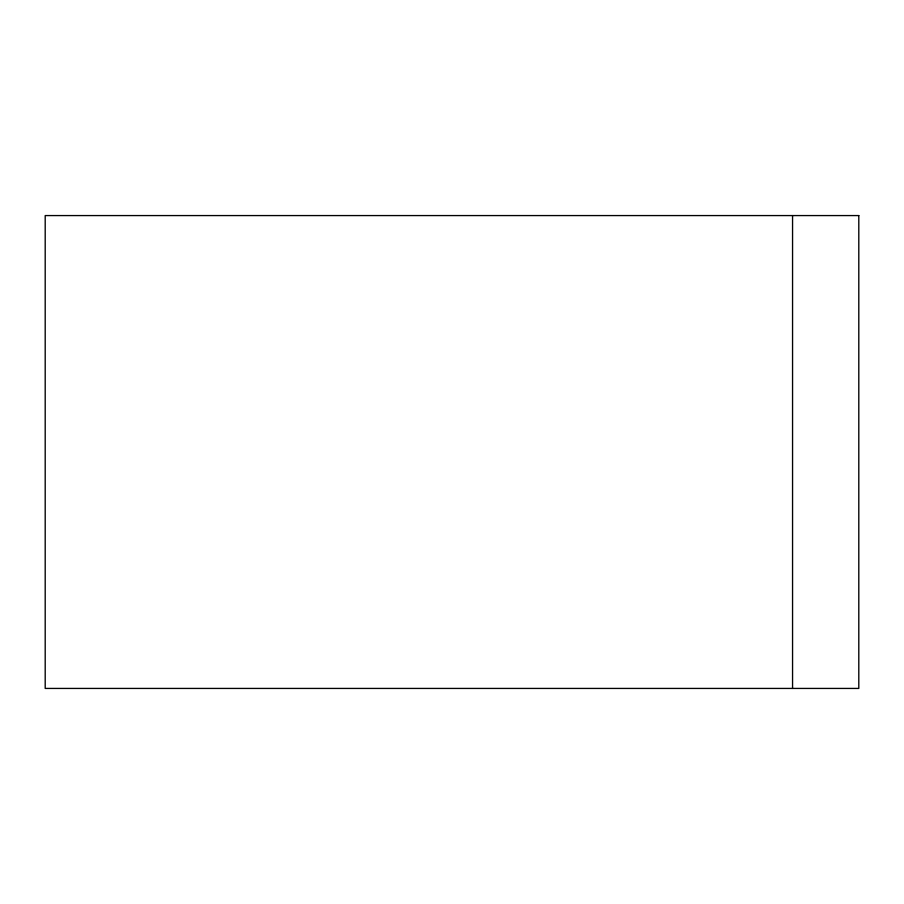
<?xml version="1.0" encoding="UTF-8"?>
<svg xmlns="http://www.w3.org/2000/svg" width="904" height="904" viewBox="0 0 904 904"><rect width="100%" height="100%" fill="white"/><g stroke="black" fill="none" stroke-linecap="round" stroke-linejoin="round"><path stroke-width="1.36" d="M792.559 215.57L792.559 688.43M858.8 215.57L45.2 215.57L45.2 688.43L858.8 688.43L858.8 215.57"/></g></svg>
